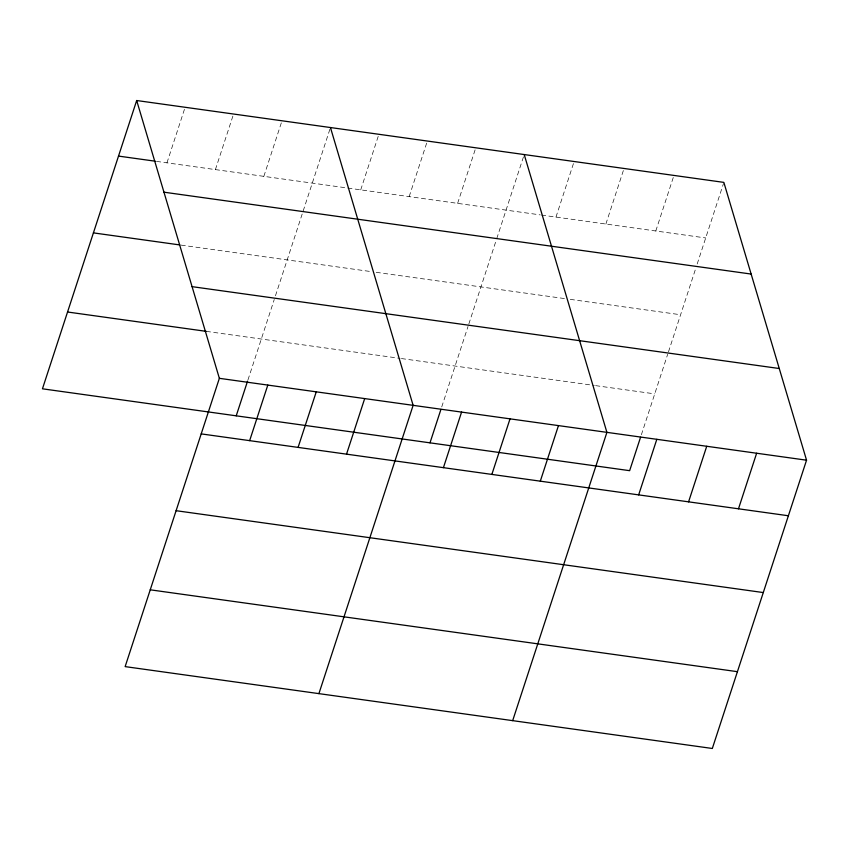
<?xml version="1.0" encoding="UTF-8"?>
<svg xmlns="http://www.w3.org/2000/svg" width="849" height="849" viewBox="0 0 849 849"><rect width="100%" height="100%" fill="white"/><g stroke="black" fill="none" stroke-linecap="round" stroke-linejoin="round"><path stroke-width="0.64" stroke-dasharray="4.25 3.18" d="M166.956 162.838L185.124 107.271M215.402 169.598L233.56 114.031M263.848 176.348L282.006 120.781M247.961 379.906L274.259 299.464M275.469 295.76L330.452 127.541M360.729 189.858L378.887 134.291M409.176 196.607L427.334 141.04M457.611 203.367L475.78 147.8M441.735 406.915L468.022 326.483M468.828 324.01L496.336 239.843M496.75 238.611L523.812 155.792M555.968 217.079L574.126 161.512M605.878 224.04L624.036 168.473M655.789 230.992L673.947 175.425M641.377 434.752L667.664 354.309M668.481 351.836L695.575 268.921M697.199 263.965L723.454 183.617M156.481 161.384L540.208 214.882M541.524 215.062L705.699 237.953M181.134 245.117L370.981 271.584M376.213 272.317L565.02 298.636M570.273 299.368L680.601 314.746M206.328 331.365L400.102 358.374M401.418 358.554L594.321 385.457M595.637 385.637L654.738 393.872"/><path stroke-width="1.27" d="M136.678 100.522L219.36 378.325L125.143 666.614L712.322 748.478L806.55 460.19L723.857 182.386L136.678 100.522L42.45 388.81L629.64 470.675L640.571 437.224M236.224 415.819L247.558 381.137M249.648 440.642L267.806 385.085M298.084 447.402L316.252 391.835M346.53 454.151L364.688 398.584M318.906 693.633L413.134 405.344L330.452 127.541M429.997 442.838L440.928 409.398M443.422 467.661L461.58 412.094M491.858 474.411L510.026 418.854M540.304 481.171L558.462 425.604M512.679 720.642L606.908 432.353L524.215 154.55M638.66 494.882L656.818 439.315M688.571 501.844L706.729 446.277M738.481 508.795L756.639 453.228M118.51 156.089L155.176 161.193M163.963 192.192L751.153 274.057M93.411 232.881L179.829 244.937M192.076 286.654L779.265 368.519M67.549 312.007L206.328 331.365M219.36 378.325L806.55 460.19M201.202 433.892L788.392 515.757M176.104 510.695L763.283 592.56M150.241 589.811L737.42 671.676"/></g></svg>
